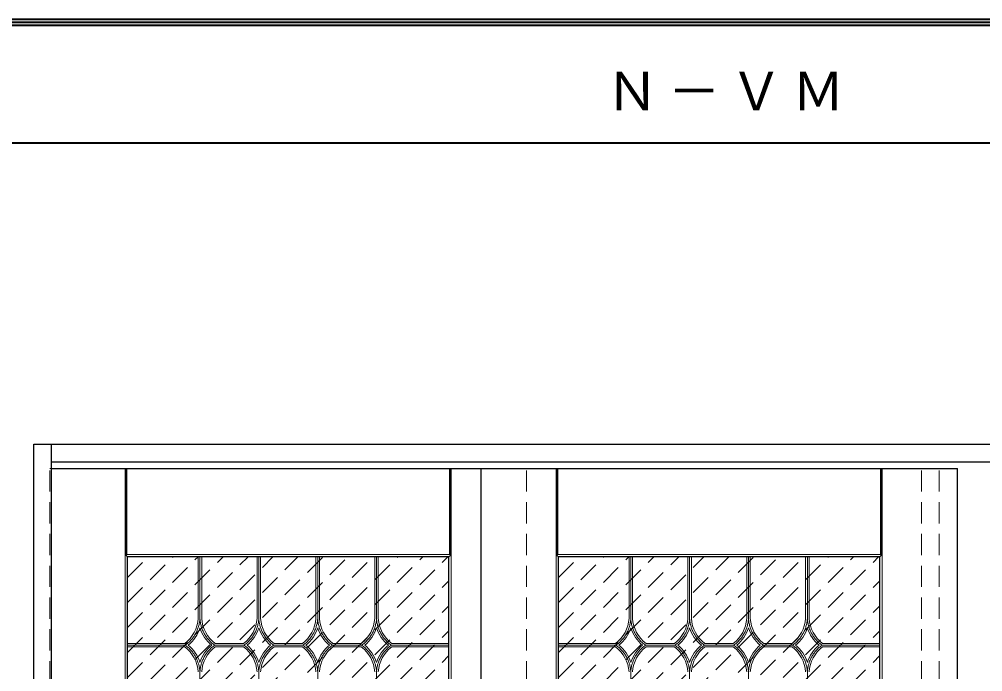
# Model space of a CAD drawing. Units: millimetres, scale not verified. Extents: x -6000 to 5700, y -4307 to 4260.
# Drawn here: x -4826 to -3189, y 3066 to 4175 of the extents above; entities that cross this region are included whole.
import ezdxf

# ---------------------------------------------------------------- set-up
doc = ezdxf.new("R2010")
doc.units = ezdxf.units.MM
doc.header["$LTSCALE"] = 30
doc.linetypes.add('CHAIN1', pattern=[8, 5, -1, 1, -1])
doc.linetypes.add('DASHED1', pattern=[1.8, 1.2, -0.6])
for name, color, linetype, lineweight in [('0-2_扉', 3, 'Continuous', 25), ('0-3_仕上げ', 4, 'Continuous', 9), ('0-4_枠', 3, 'Continuous', 25), ('0-C_ハッチ', 4, 'DASHED1', 9), ('F-1_枠', 6, 'Continuous', 40)]:
    doc.layers.add(name, color=color, linetype=linetype, lineweight=lineweight)
doc.layers.add('0-A_文字', color=7, linetype='Continuous')
doc.styles.add('ＭＳ ゴシック', font='')
doc.styles.get('ＭＳ ゴシック').set_extended_font_data('MS Gothic')

msp = doc.modelspace()

# ---------------------------------------------------------------- linework, layer by layer
at = {"layer": '0-2_扉'}
for p, q in [((-4770.67, 3411.5), (-3231.67, 3411.5)), ((-4041.67, 3411.5), (-4041.67, 1428.5)), ((-3231.67, 1428.5), (-3231.67, 3411.5))]:
    msp.add_line(p, q, dxfattribs=at)
at = {"layer": '0-2_扉', "color": 4, "linetype": 'DASHED1', "lineweight": 9}
msp.add_line((-3963.67, 1428.5), (-3963.67, 3411.5), dxfattribs=at)
msp.add_lwpolyline([(-4770.67, 1428.5), (-4773.67, 1428.5), (-4773.67, 3411.5), (-4770.67, 3411.5)], dxfattribs=at)
at = {"layer": '0-3_仕上げ', "color": 7, "lineweight": 18}
for p, q in [((-4645.67, 1428.5), (-4645.67, 3411.5)), ((-4644.17, 3264), (-4644.17, 3411.5)), ((-4642.67, 3265.5), (-4642.67, 3411.5)), ((-4094.67, 3265.5), (-4094.67, 3411.5)), ((-4093.17, 3264), (-4093.17, 3411.5)), ((-4091.67, 1428.5), (-4091.67, 3411.5)), ((-3913.67, 1428.5), (-3913.67, 3411.5)), ((-3912.17, 3264), (-3912.17, 3411.5)), ((-3910.67, 3265.5), (-3910.67, 3411.5)), ((-3362.67, 3265.5), (-3362.67, 3411.5)), ((-3361.17, 3264), (-3361.17, 3411.5)), ((-3359.67, 1428.5), (-3359.67, 3411.5)), ((-4642.67, 3265.5), (-4644.17, 3264)), ((-4641.67, 3261.5), (-4644.17, 3264)), ((-4094.67, 3265.5), (-4642.67, 3265.5)), ((-4093.17, 3264), (-4095.67, 3261.5)), ((-4094.67, 3265.5), (-4093.17, 3264)), ((-3910.67, 3265.5), (-3912.17, 3264)), ((-3909.67, 3261.5), (-3912.17, 3264)), ((-3362.67, 3265.5), (-3910.67, 3265.5)), ((-3361.17, 3264), (-3363.67, 3261.5)), ((-3362.67, 3265.5), (-3361.17, 3264))]:
    msp.add_line(p, q, dxfattribs=at)
at = {"layer": '0-3_仕上げ', "color": 3, "lineweight": 25}
for p, q in [((-4095.67, 3261.5), (-4641.67, 3261.5)), ((-4641.67, 2303.5), (-4641.67, 3261.5)), ((-4095.67, 2303.5), (-4095.67, 3261.5)), ((-3363.67, 3261.5), (-3909.67, 3261.5)), ((-3909.67, 2303.5), (-3909.67, 3261.5)), ((-3363.67, 2303.5), (-3363.67, 3261.5))]:
    msp.add_line(p, q, dxfattribs=at)
at = {"layer": '0-3_仕上げ'}
for p, q in [((-4521.67, 3156.69), (-4521.67, 3261.5)), ((-4515.67, 3156.5), (-4515.67, 3261.5)), ((-4421.67, 3156.6), (-4421.67, 3261.5)), ((-4415.67, 3156.6), (-4415.67, 3261.5)), ((-4321.67, 3156.6), (-4321.67, 3261.5)), ((-4315.67, 3156.6), (-4315.67, 3261.5)), ((-4221.67, 3156.6), (-4221.67, 3261.5)), ((-4215.67, 3156.6), (-4215.67, 3261.5)), ((-3789.67, 3156.69), (-3789.67, 3261.5)), ((-3783.67, 3156.5), (-3783.67, 3261.5)), ((-3689.67, 3156.6), (-3689.67, 3261.5)), ((-3683.67, 3156.6), (-3683.67, 3261.5)), ((-3589.67, 3156.6), (-3589.67, 3261.5)), ((-3583.67, 3156.6), (-3583.67, 3261.5)), ((-3489.67, 3156.6), (-3489.67, 3261.5)), ((-3483.67, 3156.6), (-3483.67, 3261.5)), ((-4641.67, 3114.5), (-4544.64, 3114.5)), ((-4492.69, 3114.5), (-4444.64, 3114.5)), ((-4392.69, 3114.5), (-4344.64, 3114.5)), ((-4292.69, 3114.5), (-4244.64, 3114.5)), ((-4192.69, 3114.5), (-4095.67, 3114.5)), ((-3909.67, 3114.5), (-3812.64, 3114.5)), ((-3760.69, 3114.5), (-3712.64, 3114.5)), ((-3660.69, 3114.5), (-3612.64, 3114.5)), ((-3560.69, 3114.5), (-3512.64, 3114.5)), ((-3460.69, 3114.5), (-3363.67, 3114.5)), ((-4641.67, 3108.5), (-4544.64, 3108.5)), ((-4492.69, 3108.5), (-4444.64, 3108.5)), ((-4392.69, 3108.5), (-4344.64, 3108.5)), ((-4292.69, 3108.5), (-4244.64, 3108.5)), ((-4192.69, 3108.5), (-4095.67, 3108.5)), ((-3909.67, 3108.5), (-3812.64, 3108.5)), ((-3760.69, 3108.5), (-3712.64, 3108.5)), ((-3660.69, 3108.5), (-3612.64, 3108.5)), ((-3560.69, 3108.5), (-3512.64, 3108.5)), ((-3460.69, 3108.5), (-3363.67, 3108.5))]:
    msp.add_line(p, q, dxfattribs=at)
at = {"layer": '0-3_仕上げ', "linetype": 'CHAIN1'}
for p, q in [((-4518.67, 3156.5), (-4518.67, 3261.5)), ((-4418.67, 3156.5), (-4418.67, 3261.5)), ((-4318.67, 3156.5), (-4318.67, 3261.5)), ((-4218.67, 3156.5), (-4218.67, 3261.5)), ((-3786.67, 3156.5), (-3786.67, 3261.5)), ((-3686.67, 3156.5), (-3686.67, 3261.5)), ((-3586.67, 3156.5), (-3586.67, 3261.5)), ((-3486.67, 3156.5), (-3486.67, 3261.5)), ((-4641.67, 3111.5), (-4543.67, 3111.5)), ((-4493.67, 3111.5), (-4443.67, 3111.5)), ((-4393.67, 3111.5), (-4343.67, 3111.5)), ((-4293.67, 3111.5), (-4243.67, 3111.5)), ((-4193.67, 3111.5), (-4095.67, 3111.5)), ((-3909.67, 3111.5), (-3811.67, 3111.5)), ((-3761.67, 3111.5), (-3711.67, 3111.5)), ((-3661.67, 3111.5), (-3611.67, 3111.5)), ((-3561.67, 3111.5), (-3511.67, 3111.5)), ((-3461.67, 3111.5), (-3363.67, 3111.5)), ((-4518.67, 2508.5), (-4518.67, 3066.5)), ((-4418.67, 2508.5), (-4418.67, 3066.5)), ((-4318.67, 2508.5), (-4318.67, 3066.5)), ((-4218.67, 2508.5), (-4218.67, 3066.5)), ((-3786.67, 2508.5), (-3786.67, 3066.5)), ((-3686.67, 2508.5), (-3686.67, 3066.5)), ((-3586.67, 2508.5), (-3586.67, 3066.5)), ((-3486.67, 2508.5), (-3486.67, 3066.5))]:
    msp.add_line(p, q, dxfattribs=at)
at = {"layer": '0-3_仕上げ'}
for centre, radius, start, end in [((-4578.55, 3160.32), 57, 306.49767, 356.34853), ((-4458.79, 3160.32), 57, 183.65147, 233.50233), ((-4478.55, 3160.32), 57, 306.49767, 356.25364), ((-4358.79, 3160.32), 57, 183.65147, 233.50233), ((-4378.55, 3160.32), 57, 306.49767, 356.25364), ((-4258.79, 3160.32), 57, 183.65147, 233.50233), ((-4278.55, 3160.32), 57, 306.49767, 356.25364), ((-4158.79, 3160.32), 57, 183.65147, 233.50233), ((-3846.55, 3160.32), 57, 306.49767, 356.34853), ((-3726.79, 3160.32), 57, 183.65147, 233.50233), ((-3746.55, 3160.32), 57, 306.49767, 356.25364), ((-3626.79, 3160.32), 57, 183.65147, 233.50233), ((-3646.55, 3160.32), 57, 306.49767, 356.25364), ((-3526.79, 3160.32), 57, 183.65147, 233.50233), ((-3546.55, 3160.32), 57, 306.49767, 356.25364), ((-3426.79, 3160.32), 57, 183.65147, 233.50233), ((-4578.55, 3160.32), 63, 309.20041, 341.88743), ((-4458.79, 3160.32), 63, 198.11257, 230.79959), ((-4478.55, 3160.32), 63, 309.20041, 341.88743), ((-4358.79, 3160.32), 63, 198.11257, 230.79959), ((-4378.55, 3160.32), 63, 309.20041, 341.88743), ((-4258.79, 3160.32), 63, 198.11257, 230.79959), ((-4278.55, 3160.32), 63, 309.20041, 341.88743), ((-4158.79, 3160.32), 63, 198.11257, 230.79959), ((-3846.55, 3160.32), 63, 309.20041, 341.88743), ((-3726.79, 3160.32), 63, 198.11257, 230.79959), ((-3746.55, 3160.32), 63, 309.20041, 341.88743), ((-3626.79, 3160.32), 63, 198.11257, 230.79959), ((-3646.55, 3160.32), 63, 309.20041, 341.88743), ((-3526.79, 3160.32), 63, 198.11257, 230.79959), ((-3546.55, 3160.32), 63, 309.20041, 341.88743), ((-3426.79, 3160.32), 63, 198.11257, 230.79959), ((-4578.55, 3062.68), 63, 18.11257, 50.79959), ((-4458.79, 3062.68), 63, 129.20041, 161.88743), ((-4478.55, 3062.68), 63, 18.11257, 50.79959), ((-4358.79, 3062.68), 63, 129.20041, 161.88743), ((-4378.55, 3062.68), 63, 18.11257, 50.79959), ((-4258.79, 3062.68), 63, 129.20041, 161.88743), ((-4278.55, 3062.68), 63, 18.11257, 50.79959), ((-4158.79, 3062.68), 63, 129.20041, 161.88743), ((-3846.55, 3062.68), 63, 18.11257, 50.79959), ((-3726.79, 3062.68), 63, 129.20041, 161.88743), ((-3746.55, 3062.68), 63, 18.11257, 50.79959), ((-3626.79, 3062.68), 63, 129.20041, 161.88743), ((-3646.55, 3062.68), 63, 18.11257, 50.79959), ((-3526.79, 3062.68), 63, 129.20041, 161.88743), ((-3546.55, 3062.68), 63, 18.11257, 50.79959), ((-3426.79, 3062.68), 63, 129.20041, 161.88743), ((-4578.55, 3062.68), 57, 3.74636, 53.50233), ((-4458.79, 3062.68), 57, 126.49767, 176.25364), ((-4478.55, 3062.68), 57, 3.74636, 53.50233), ((-4358.79, 3062.68), 57, 126.49767, 176.25364), ((-4378.55, 3062.68), 57, 3.74636, 53.50233), ((-4258.79, 3062.68), 57, 126.49767, 176.25364), ((-4278.55, 3062.68), 57, 3.74636, 53.50233), ((-4158.79, 3062.68), 57, 126.49767, 176.25364), ((-3846.55, 3062.68), 57, 3.74636, 53.50233), ((-3726.79, 3062.68), 57, 126.49767, 176.25364), ((-3746.55, 3062.68), 57, 3.74636, 53.50233), ((-3626.79, 3062.68), 57, 126.49767, 176.25364), ((-3646.55, 3062.68), 57, 3.74636, 53.50233), ((-3526.79, 3062.68), 57, 126.49767, 176.25364), ((-3546.55, 3062.68), 57, 3.74636, 53.50233), ((-3426.79, 3062.68), 57, 126.49767, 176.25364)]:
    msp.add_arc(centre, radius, start, end, dxfattribs=at)
at = {"layer": '0-3_仕上げ', "linetype": 'CHAIN1'}
for centre, start, end in [((-4578.55, 3160.32), 305.54226, 356.34853), ((-4458.79, 3160.32), 183.65147, 234.45774), ((-4478.55, 3160.32), 305.54226, 356.34853), ((-4358.79, 3160.32), 183.65147, 234.45774), ((-4378.55, 3160.32), 305.54226, 356.34853), ((-4258.79, 3160.32), 183.65147, 234.45774), ((-4278.55, 3160.32), 305.54226, 356.34853), ((-4158.79, 3160.32), 183.65147, 234.45774), ((-3846.55, 3160.32), 305.54226, 356.34853), ((-3726.79, 3160.32), 183.65147, 234.45774), ((-3746.55, 3160.32), 305.54226, 356.34853), ((-3626.79, 3160.32), 183.65147, 234.45774), ((-3646.55, 3160.32), 305.54226, 356.34853), ((-3526.79, 3160.32), 183.65147, 234.45774), ((-3546.55, 3160.32), 305.54226, 356.34853), ((-3426.79, 3160.32), 183.65147, 234.45774), ((-4578.55, 3062.68), 3.65147, 54.45774), ((-4458.79, 3062.68), 125.54226, 176.34853), ((-4478.55, 3062.68), 3.65147, 54.45774), ((-4358.79, 3062.68), 125.54226, 176.34853), ((-4378.55, 3062.68), 3.65147, 54.45774), ((-4258.79, 3062.68), 125.54226, 176.34853), ((-4278.55, 3062.68), 3.65147, 54.45774), ((-4158.79, 3062.68), 125.54226, 176.34853), ((-3846.55, 3062.68), 3.65147, 54.45774), ((-3726.79, 3062.68), 125.54226, 176.34853), ((-3746.55, 3062.68), 3.65147, 54.45774), ((-3626.79, 3062.68), 125.54226, 176.34853), ((-3646.55, 3062.68), 3.65147, 54.45774), ((-3526.79, 3062.68), 125.54226, 176.34853), ((-3546.55, 3062.68), 3.65147, 54.45774), ((-3426.79, 3062.68), 125.54226, 176.34853)]:
    msp.add_arc(centre, 60, start, end, dxfattribs=at)
at = {"layer": '0-4_枠'}
for p, q in [((-4800.67, 3453), (-2452.67, 3453)), ((-4800.67, 1418), (-4800.67, 3453)), ((-4770.67, 1418), (-4770.67, 3453)), ((-4770.67, 3423), (-2482.67, 3423))]:
    msp.add_line(p, q, dxfattribs=at)
at = {"layer": '0-4_枠', "color": 4, "linetype": 'DASHED1', "lineweight": 9}
for p, q in [((-3292.67, 1428.5), (-3292.67, 3423)), ((-3262.67, 1428.5), (-3262.67, 3423))]:
    msp.add_line(p, q, dxfattribs=at)
at = {"layer": '0-C_ハッチ'}
for p, q in [((-4641.67, 2717.44), (-4097.61, 3261.5)), ((-4641.67, 3099.28), (-4479.45, 3261.5)), ((-4641.67, 3056.85), (-4437.02, 3261.5)), ((-4641.67, 3014.43), (-4394.59, 3261.5)), ((-4641.67, 2972), (-4352.17, 3261.5)), ((-4641.67, 2929.57), (-4309.74, 3261.5)), ((-4641.67, 2887.15), (-4267.31, 3261.5)), ((-4641.67, 2844.72), (-4224.89, 3261.5)), ((-4641.67, 2802.29), (-4182.46, 3261.5)), ((-4641.67, 2759.87), (-4140.04, 3261.5)), ((-4641.67, 3184.13), (-4564.3, 3261.5)), ((-4641.67, 3141.71), (-4521.87, 3261.5)), ((-4641.67, 3226.56), (-4606.73, 3261.5)), ((-3909.67, 2717.44), (-3365.61, 3261.5)), ((-3909.67, 3099.28), (-3747.45, 3261.5)), ((-3909.67, 3056.85), (-3705.02, 3261.5)), ((-3909.67, 3014.43), (-3662.59, 3261.5)), ((-3909.67, 2972), (-3620.17, 3261.5)), ((-3909.67, 2929.57), (-3577.74, 3261.5)), ((-3909.67, 2887.15), (-3535.31, 3261.5)), ((-3909.67, 2844.72), (-3492.89, 3261.5)), ((-3909.67, 2802.29), (-3450.46, 3261.5)), ((-3909.67, 2759.87), (-3408.04, 3261.5)), ((-3909.67, 3184.13), (-3832.3, 3261.5)), ((-3909.67, 3141.71), (-3789.87, 3261.5)), ((-3909.67, 3226.56), (-3874.73, 3261.5)), ((-4641.67, 2675.02), (-4095.67, 3221.02)), ((-3909.67, 2675.02), (-3363.67, 3221.02)), ((-4641.67, 2632.59), (-4095.67, 3178.59)), ((-3909.67, 2632.59), (-3363.67, 3178.59)), ((-4641.67, 2590.16), (-4095.67, 3136.16)), ((-3909.67, 2590.16), (-3363.67, 3136.16)), ((-4641.67, 2547.74), (-4095.67, 3093.74)), ((-3909.67, 2547.74), (-3363.67, 3093.74))]:
    msp.add_line(p, q, dxfattribs=at)
at = {"layer": 'F-1_枠'}
for p, q in [((-6000, 4175), (5700, 4175)), ((-6000, 4170), (5700, 4170)), ((-6000, 4165), (5700, 4165)), ((-6000, 3965), (5700, 3965))]:
    msp.add_line(p, q, dxfattribs=at)

# ---------------------------------------------------------------- texts
at = {"layer": '0-A_文字', "insert": (-3829.17, 4020), "char_height": 65.98, "attachment_point": 7, "style": 'ＭＳ ゴシック'}
msp.add_mtext('\\T1.17;Ｎ－ＶＭ', dxfattribs=at)

doc.saveas('drawing.dxf')
